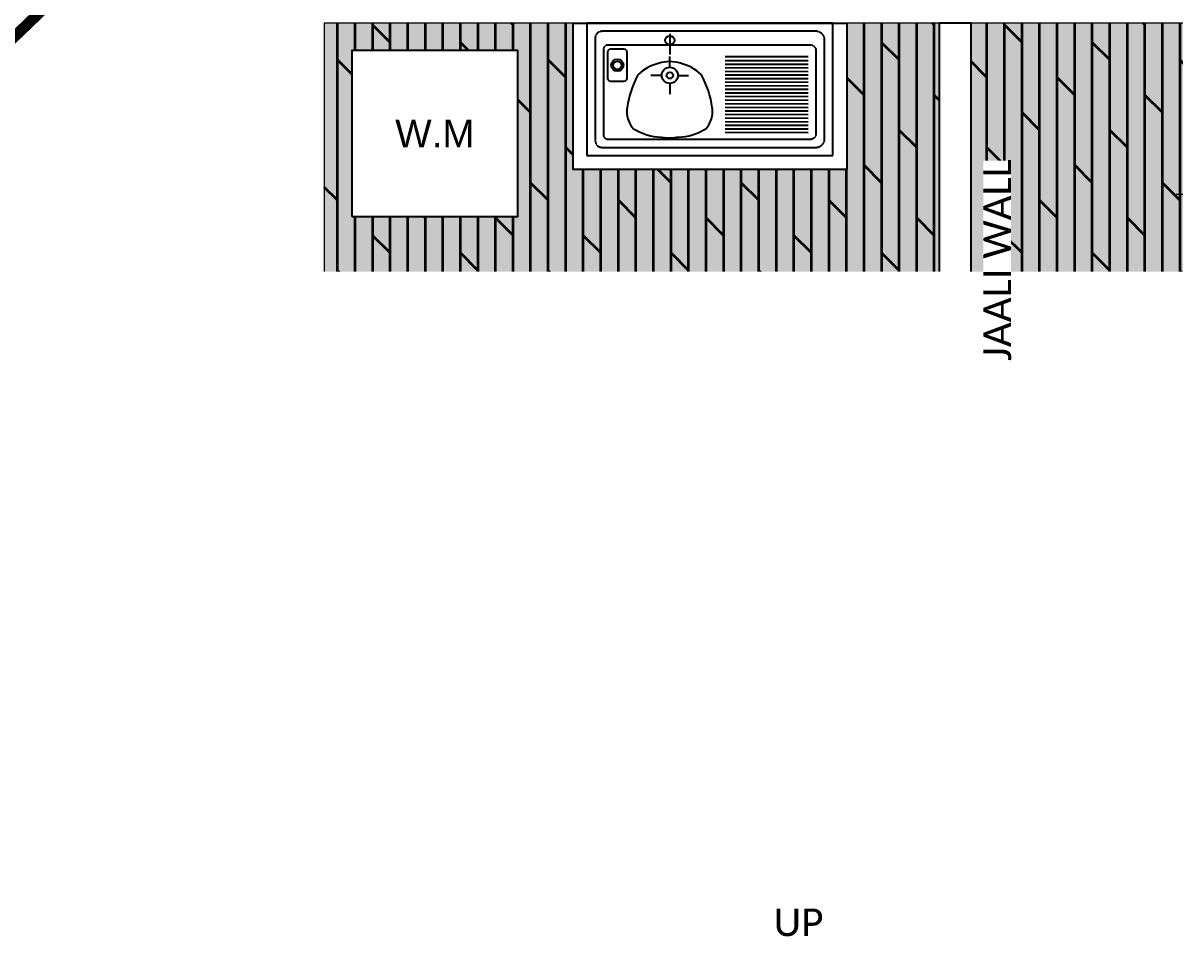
# Model space of a CAD drawing. Header units: millimetres. Extents: x -179928 to 528275, y -469666 to 511935.
# Drawn here: x 164925 to 169093, y 27010 to 30365 of the extents above; entities that cross this region are included whole.
import ezdxf
from ezdxf import colors
from ezdxf.entities.mleader import LeaderData, LeaderLine
from ezdxf.enums import TextEntityAlignment as Align
from ezdxf.math import Vec2, Vec3

# ---------------------------------------------------------------- set-up
doc = ezdxf.new("R2010")
doc.units = ezdxf.units.MM
doc.set_wipeout_variables(frame=1)
doc.linetypes.add('DASHED', pattern=[0.75, 0.5, -0.25])
for name, color, linetype in [('ad-Arrow', 32, 'Continuous'), ('ad-Door', 11, 'Continuous'), ('ad-Elevation 10', 8, 'Continuous'), ('ad-Furniture', 8, 'Continuous'), ('ad-Lvl-Entance road', 4, 'Continuous'), ('ad-MS Columns', 1, 'Continuous'), ('ad-Plinth', 8, 'Continuous'), ('ad-Primary Roof', 5, 'Continuous'), ('ad-RCC', 3, 'Continuous'), ('ad-RCC Hatch', 125, 'Continuous'), ('ad-Text main', 7, 'Continuous'), ('ad-Text Main_Door&window Label', 7, 'Continuous'), ('ad-Verandah', 33, 'Continuous'), ('ad-Wall', 240, 'Continuous')]:
    doc.layers.add(name, color=color, linetype=linetype)
doc.layers.add('ad-Landscape', color=94, linetype='Continuous', lineweight=35)
doc.styles.add('6 U T S R N_Corridor-Basement$0$Standard', font='arial.ttf')
doc.styles.add('New Text Style', font='arial.ttf', dxfattribs={"height": 100})
doc.styles.get("Standard").update_dxf_attribs({"font": 'arial.ttf'})
doc.dimstyles.new('A-100-DIM-INT (MM-FT)', dxfattribs={"dimscale": 50, "dimtxt": 2.4, "dimasz": 1, "dimexe": 5, "dimexo": 100, "dimgap": 1, "dimtad": 0, "dimdec": 0, "dimdsep": 46, "dimtxsty": 'Standard', "dimblk": 'ARCHTICK', "dimcen": 0.025, "dimse1": 1, "dimse2": 1, "dimclrd": 256, "dimclre": 256, "dimclrt": 256, "dimazin": 2, "dimtfac": 1, "dimtdec": 0, "dimtix": 1, "dimtmove": 2, "dimatfit": 3, "dimldrblk": 'ARCHTICK', "dimfxl": 1, "dimtolj": 1, "dimtzin": 0, "dimarcsym": 0})

# ---------------------------------------------------------------- blocks, each defined once
blk = doc.blocks.new('*U205121')
for p, q in [((498.7, 578.5), (513.6, 563.6)), ((563.8, 513.3), (548.9, 528.2)), ((25, 127.8), (25, 94.4)), ((8.3, 111.1), (41.7, 111.1))]:
    blk.add_line(p, q)
for points in [[(580.3, 630.3), (499.5, 549.5), (534.9, 514.2), (615.7, 595)], [(130.8, 180.8), (499.5, 549.5), (534.9, 514.2), (166.2, 145.5)], [(50, 100), (130.8, 180.8), (166.2, 145.5), (85.4, 64.6)], [(50, 100), (0, 100), (0, 0), (71.4, 0), (71.4, 35.7), (71.4, 50), (50, 50)], [(800, 100), (800, 50), (778.6, 50), (778.6, 35.7), (778.6, 0), (850, 0), (850, 100)]]:
    blk.add_lwpolyline(points, close=True)
for points in [[(525.4, 575.4), (497.9, 602.8), (435.1, 540), (442.9, 532.2), (511.5, 589.2)], [(560.7, 540), (588.2, 512.5), (525.4, 449.7), (517.5, 457.6), (574.5, 526.2)]]:
    blk.add_lwpolyline(points)
blk.add_circle((25, 111.1), 11.1)
at = {"color": 8, "linetype": 'DASHED', "lineweight": 0}
blk.add_arc((66, 108.5), 741.9, 358.1881, 91.8119, dxfattribs=at)
at = {"layer": 'ad-Text Main_Door&window Label'}
blk.add_line((425, -125), (425, 230), dxfattribs=at)
blk.add_circle((425.3, -245), 120, dxfattribs=at)
at = {"layer": 'ad-Text Main_Door&window Label', "style": 'New Text Style'}
blk.add_attdef('D1', text='', height=100, dxfattribs=at).set_placement((425.3, -245), align=Align.MIDDLE_CENTER)
blk = doc.blocks.new('zw$42B5')
at = {"layer": 'ad-Door', "ltscale": 5}
ref = blk.add_blockref('*U205121', (9240, 230), dxfattribs=dict(at, xscale=-1, rotation=179.9999999999999))
ref.add_attrib('D1', 'D3', dxfattribs={"layer": 'ad-Text Main_Door&window Label', "height": 100, "rotation": 1260, "style": 'New Text Style'}).set_placement((9665.3, 475), align=Align.MIDDLE_CENTER)
blk = doc.blocks.new('1625E_Roof Plan')
at = {"layer": 'ad-Primary Roof', "linetype": 'DASHED', "ltscale": 2, "const_width": 40}
blk.add_lwpolyline([(12570, -2645), (2380, -2645), (7475, 2255)], close=True, dxfattribs=at)
blk = doc.blocks.new('A$C42b14ea2')
at = {"layer": 'ad-RCC Hatch', "transparency": 33554687}
h = blk.add_hatch(dxfattribs=at)
h.set_pattern_fill('ANSI31', color=256, scale=10)
h.set_pattern_definition([(45, (13250, 8645), (-22.45064, 22.45064), [])])
h.paths.add_polyline_path([(0, 0), (300, 0), (300, 300), (0, 300)])
at = {"layer": 'ad-RCC'}
blk.add_lwpolyline([(0, 0), (300, 0), (300, 300), (0, 300)], close=True, dxfattribs=at)
blk = doc.blocks.new('1625E_Columns')
at = {"layer": 'ad-RCC', "xscale": -1}
blk.add_blockref('A$C42b14ea2', (8540, -2050), dxfattribs=at)
blk = doc.blocks.new('zw$B0BD')
blk.add_wipeout([(0, 0), (250, 0), (250, -250), (0, -250)])
at = {"layer": 'ad-MS Columns'}
h = blk.add_hatch(dxfattribs=at)
h.set_pattern_fill('ANSI31', color=256, scale=10)
h.set_pattern_definition([(45, (4e-12, -250), (-22.4506, 22.4506), [])])
h.paths.add_polyline_path([(0, 0), (250, 0), (250, -250), (0, -250)])
at = {"layer": 'ad-MS Columns', "const_width": 1}
blk.add_lwpolyline([(0, 0), (250, 0), (250, -250), (0, -250)], close=True, dxfattribs=at)
blk = doc.blocks.new('zw$BD87')
at = {"layer": 'ad-MS Columns'}
blk.add_blockref('zw$B0BD', (-3855, -1775), dxfattribs=at)
blk = doc.blocks.new('_ArchTick')
at = {"color": 0, "linetype": 'ByBlock', "const_width": 0.15}
blk.add_lwpolyline([(-0.5, -0.5), (0.5, 0.5)], dxfattribs=at)
blk = doc.blocks.new('6 BCDFGHJKX_Typical Floor plan$0$zw$6679')
blk.add_wipeout([(0, 0), (990, 0), (990, -529.6), (0, -529.6)])
at = {"color": 0}
for p, q in [((350, -39.1), (350, -113.6)), ((350, -160.1), (350, -121.3)), ((850, -122.9), (550, -122.3)), ((550, -135.3), (850, -135.9)), ((550, -148.3), (850, -148.9)), ((550, -161.2), (850, -161.9)), ((320.7, -189.4), (281.9, -189.4)), ((379.4, -189.4), (418.1, -189.4)), ((550, -174.2), (850, -174.9)), ((550, -187.2), (850, -187.9)), ((550, -200.2), (850, -200.8)), ((350, -218.7), (350, -257.4)), ((550, -213.2), (850, -213.8)), ((550, -226.2), (850, -226.8)), ((550, -239.1), (850, -239.8)), ((550, -252.1), (850, -252.8)), ((550, -265.1), (850, -265.8)), ((550, -278.5), (850, -279.1)), ((550, -291.5), (850, -292.1)), ((550, -304.4), (850, -305.1)), ((550, -317.4), (850, -318.1)), ((550, -330.4), (850, -331.1)), ((550, -343.4), (850, -344)), ((550, -356.4), (850, -357)), ((550, -369.4), (850, -370)), ((550, -382.3), (850, -383)), ((550, -395.3), (850, -396))]:
    blk.add_line(p, q, dxfattribs=at)
blk.add_lwpolyline([(990, -529.6), (0, -529.6), (0, 0), (990, 0)], close=True)
at = {"color": 0, "linetype": 'DASHED'}
blk.add_lwpolyline([(940, -480), (940, 0), (50, 0), (50, -480)], close=True, dxfattribs=at)
for points in [[(910, -425), (910, -55, 0.313965), (881, -30), (105, -30, 0.414214), (80, -55), (80, -425, 0.414214), (105, -450), (881, -450, 0.313965)], [(880, -405), (880, -95, 0.25996), (861, -80), (125, -80, 0.414214), (110, -95), (110, -405, 0.414214), (125, -420), (861, -420, 0.25996)]]:
    blk.add_lwpolyline(points, format="xyb", close=True, dxfattribs=at)
at = {"color": 0}
blk.add_lwpolyline([(125, -105), (125, -200.2, 0.414214), (135, -210.2), (185.4, -210.2, 0.414214), (195.4, -200.2), (195.4, -105, 0.414214), (185.4, -95), (135, -95, 0.414214)], format="xyb", close=True, dxfattribs=at)
for centre, radius in [((350, -62.6), 16.5), ((160.2, -152.6), 22), ((160.2, -152.6), 15), ((350, -189.4), 29.3), ((350, -189.4), 11.7)]:
    blk.add_circle(centre, radius, dxfattribs=at)
for points in [[(311, -145.4), (282.2, -152.3), (255.8, -166.9), (234.6, -187.7)], [(388.1, -145.4), (362.9, -137.9), (336.1, -137.9), (311, -145.4)], [(464.5, -187.7), (443.3, -167), (416.9, -152.3), (388.1, -145.4)], [(234.6, -187.7), (214.3, -224.4), (201.1, -264.6), (195.9, -306.2)], [(503.2, -306.2), (498, -264.6), (484.8, -224.4), (464.5, -187.7)], [(195.9, -306.2), (192.7, -321.9), (194.4, -338.2), (200.9, -352.7)], [(498.2, -352.8), (504.7, -338.2), (506.5, -321.9), (503.3, -306.2)], [(200.9, -352.8), (204.3, -364.1), (210.4, -374.3), (218.8, -382.6)], [(480.3, -382.6), (488.7, -374.3), (494.8, -364.1), (498.2, -352.8)], [(218.8, -382.6), (248.9, -401.4), (283.5, -411.9), (318.9, -412.9)], [(318.9, -412.9), (335.4, -415.6), (352.1, -416.2), (368.7, -414.4)], [(368.7, -414.4), (372.5, -413.8), (376.2, -412.9), (379.9, -411.9)], [(380.2, -412.9), (415.7, -411.9), (450.2, -401.4), (480.3, -382.6)]]:
    blk.add_open_spline(points, degree=3, dxfattribs=at)
blk = doc.blocks.new('zw$D357')
at = {"layer": 'ad-Elevation 10', "insert": (210.4, -857.9), "char_height": 100, "width": 720.07, "attachment_point": 5, "rotation": 90, "style": '6 U T S R N_Corridor-Basement$0$Standard', "bg_fill": 3, "box_fill_scale": 1, "bg_fill_color": 257, "bg_fill_transparency": 0}
blk.add_mtext('{\\fCalibri Light|b0|i0|c0|p34;JAALI WALL}', dxfattribs=at)
blk.add_wipeout([(0, 0), (115, 0), (115, -1750), (0, -1750)])
at = {"layer": 'ad-Elevation 10'}
blk.add_lwpolyline([(115, -1750), (115, 0), (0, 0), (0, -1750)], close=True, dxfattribs=at)
blk = doc.blocks.new('zw$3FE3')
blk.add_wipeout([(-300, -300), (-300, 300), (300, 300), (300, -300)])
at = {"layer": 'ad-Furniture'}
blk.add_lwpolyline([(-300, -300), (300, -300), (300, 300), (-300, 300)], close=True, dxfattribs=at)
at = {"layer": 'ad-Furniture', "insert": (0, 0), "char_height": 100, "width": 393.189, "attachment_point": 5, "bg_fill": 2}
blk.add_mtext('\\pxqc;W.M', dxfattribs=at)
blk = doc.blocks.new('A$C92fa9908')
at = {"layer": 'ad-Verandah', "lineweight": 9}
blk.add_lwpolyline([(13650, 4745), (12120, 4745), (12120, 0), (6200, 0), (6200, -2045), (13650, -2045)], close=True, dxfattribs=at)
blk = doc.blocks.new('zw$C194')
at = {"layer": 'ad-Plinth', "ltscale": 5}
blk.add_blockref('A$C92fa9908', (-32023.9, -398393.9), dxfattribs=at)
blk = doc.blocks.new("Villa's Boundary")
at = {"ltscale": 5}
blk.add_blockref('zw$C194', (191838.8, 428758.8), dxfattribs=at)
blk = doc.blocks.new('1625_East Villa')
at = {"transparency": 33554559}
h = blk.add_hatch(color=43, dxfattribs=at)
h.dxf.hatch_style = 1
h.paths.add_polyline_path([(13640, 4745), (12120, 4745), (12120, 0), (6200, 0), (6200, -2050), (13640, -2050)])
at = {"layer": 'ad-Landscape', "transparency": 33554687}
h = blk.add_hatch(dxfattribs=at)
h.set_pattern_fill('DOLMIT', color=44, scale=10, angle=90)
h.set_pattern_definition([(90, (-1084315.54, 674820.024), (-63.5, 5e-14), []), (135, (-1084315.54, 674820.02), (-126.999913, -126.999913), [89.80256, -179.605122])])
h.paths.add_polyline_path([(13640, 4745), (12120, 4745), (12120, 0), (6200, 0), (6200, -2050), (13640, -2050)])
at = {"layer": 'ad-Verandah', "lineweight": 9}
for points in [[(13640, 4745), (12120, 4745), (12120, 0), (6200, 0), (6200, -2050), (13640, -2050)], [(6200, -2050), (6200, -2505), (9750, -2505), (9750, -2050)], [(6200, -2505), (6200, -2960), (9750, -2960), (9750, -2505)]]:
    blk.add_lwpolyline(points, close=True, dxfattribs=at)
at = {"layer": 'ad-Text main', "insert": (7915.7, -3255.2), "char_height": 100, "width": 207.6, "attachment_point": 5, "style": '6 U T S R N_Corridor-Basement$0$Standard', "bg_fill": 2}
blk.add_mtext('{\\fCalibri Light|b0|i0|c0|p34;UP}', dxfattribs=at)
at = {"layer": 'ad-Arrow'}
blk.add_leader([(7920, -2351.7, 0), (7915, -3123.3)], dimstyle='A-100-DIM-INT (MM-FT)', override={"dimscale": 1, "dimasz": 300, "dimgap": 50, "dimtad": 0}, dxfattribs=at)
at = {"layer": 'ad-Furniture'}
for name, p in [('zw$D357', (8425, 0)), ('6 BCDFGHJKX_Typical Floor plan$0$zw$6679', (7100, 0)), ('zw$3FE3', (6600, -400))]:
    blk.add_blockref(name, p, dxfattribs=at)
at = {"layer": 'ad-Wall'}
blk.add_blockref('zw$42B5', (0, 0), dxfattribs=at)
blk.add_blockref('1625E_Roof Plan', (0, 0))
blk.add_blockref('1625E_Columns', (0, 0))
at = {"layer": 'ad-MS Columns'}
blk.add_blockref('zw$BD87', (12120, 0), dxfattribs=at)
blk = doc.blocks.new("All Plot's Villa Plans")
at = {"ltscale": 5}
blk.add_blockref('1625_East Villa', (159815, 30364.9), dxfattribs=at)
blk = doc.blocks.new('zw$1B0B')
at = {"layer": 'ad-Lvl-Entance road'}
ml = blk.add_multileader_mtext('Standard', dxfattribs=at)
ml.set_content('{\\fArial|b1|i0|c0|p34;496.27}', color=256)
ml.set_leader_properties()
ml.build(insert=Vec2(0, 0))
ml.multileader.update_dxf_attribs({"has_text_frame": 1, "arrow_head_size": 1219.2, "scale": 12})
ctx = ml.context
ctx.base_point, ctx.scale, ctx.char_height, ctx.arrow_head_size, ctx.landing_gap_size, ctx.plane_origin = Vec3(214464.6, -71183), 12, 1219.186, 1219.2, 609.6, Vec3(222625.2, -66462.8)
ctx.text_align_type = 2
notes = []
notes.append((ctx, [(0, (1, 1, 0), (221630.9, -71183), (-1, 0), 845, [(0, [(222625.2, -66462.8)], 0, [])])]))
ctx.mtext.insert, ctx.mtext.width, ctx.mtext.defined_height, ctx.mtext.alignment, ctx.mtext.flow_direction = Vec3(220176.4, -70562.6), 5138.489, 1392.4, 3, 5
ctx.mtext.has_bg_fill, ctx.mtext.bg_color, ctx.mtext.bg_scale_factor, ctx.mtext.bg_transparency, ctx.mtext.use_window_bg_color = 1, -1027028792, 1.5, 0, 1
for ctx, leaders in notes:
    for number, flags, end, landing, length, lines in leaders:
        leader = LeaderData()
        leader.index, (leader.has_last_leader_line, leader.has_dogleg_vector, leader.attachment_direction) = number, flags
        leader.last_leader_point, leader.dogleg_vector, leader.dogleg_length = Vec3(end), Vec3(landing), length
        for number, points, colour, breaks in lines:
            line = LeaderLine()
            line.index, line.vertices, line.color, line.breaks = number, Vec3.list(points), colors.encode_raw_color(colour), breaks
            leader.lines.append(line)
        ctx.leaders.append(leader)

msp = doc.modelspace()

# ---------------------------------------------------------------- block references
at = {"ltscale": 5}
msp.add_blockref("Villa's Boundary", (0, 0), dxfattribs=at)

# ---------------------------------------------------------------- next in the draw order: block references
msp.add_blockref("All Plot's Villa Plans", (0, 0), dxfattribs=at)

# ---------------------------------------------------------------- next in the draw order: block references
at = {"layer": 'ad-Lvl-Entance road', "ltscale": 5}
msp.add_blockref('zw$1B0B', (-5982.9, 99418.6), dxfattribs=at)

doc.saveas('drawing.dxf')
